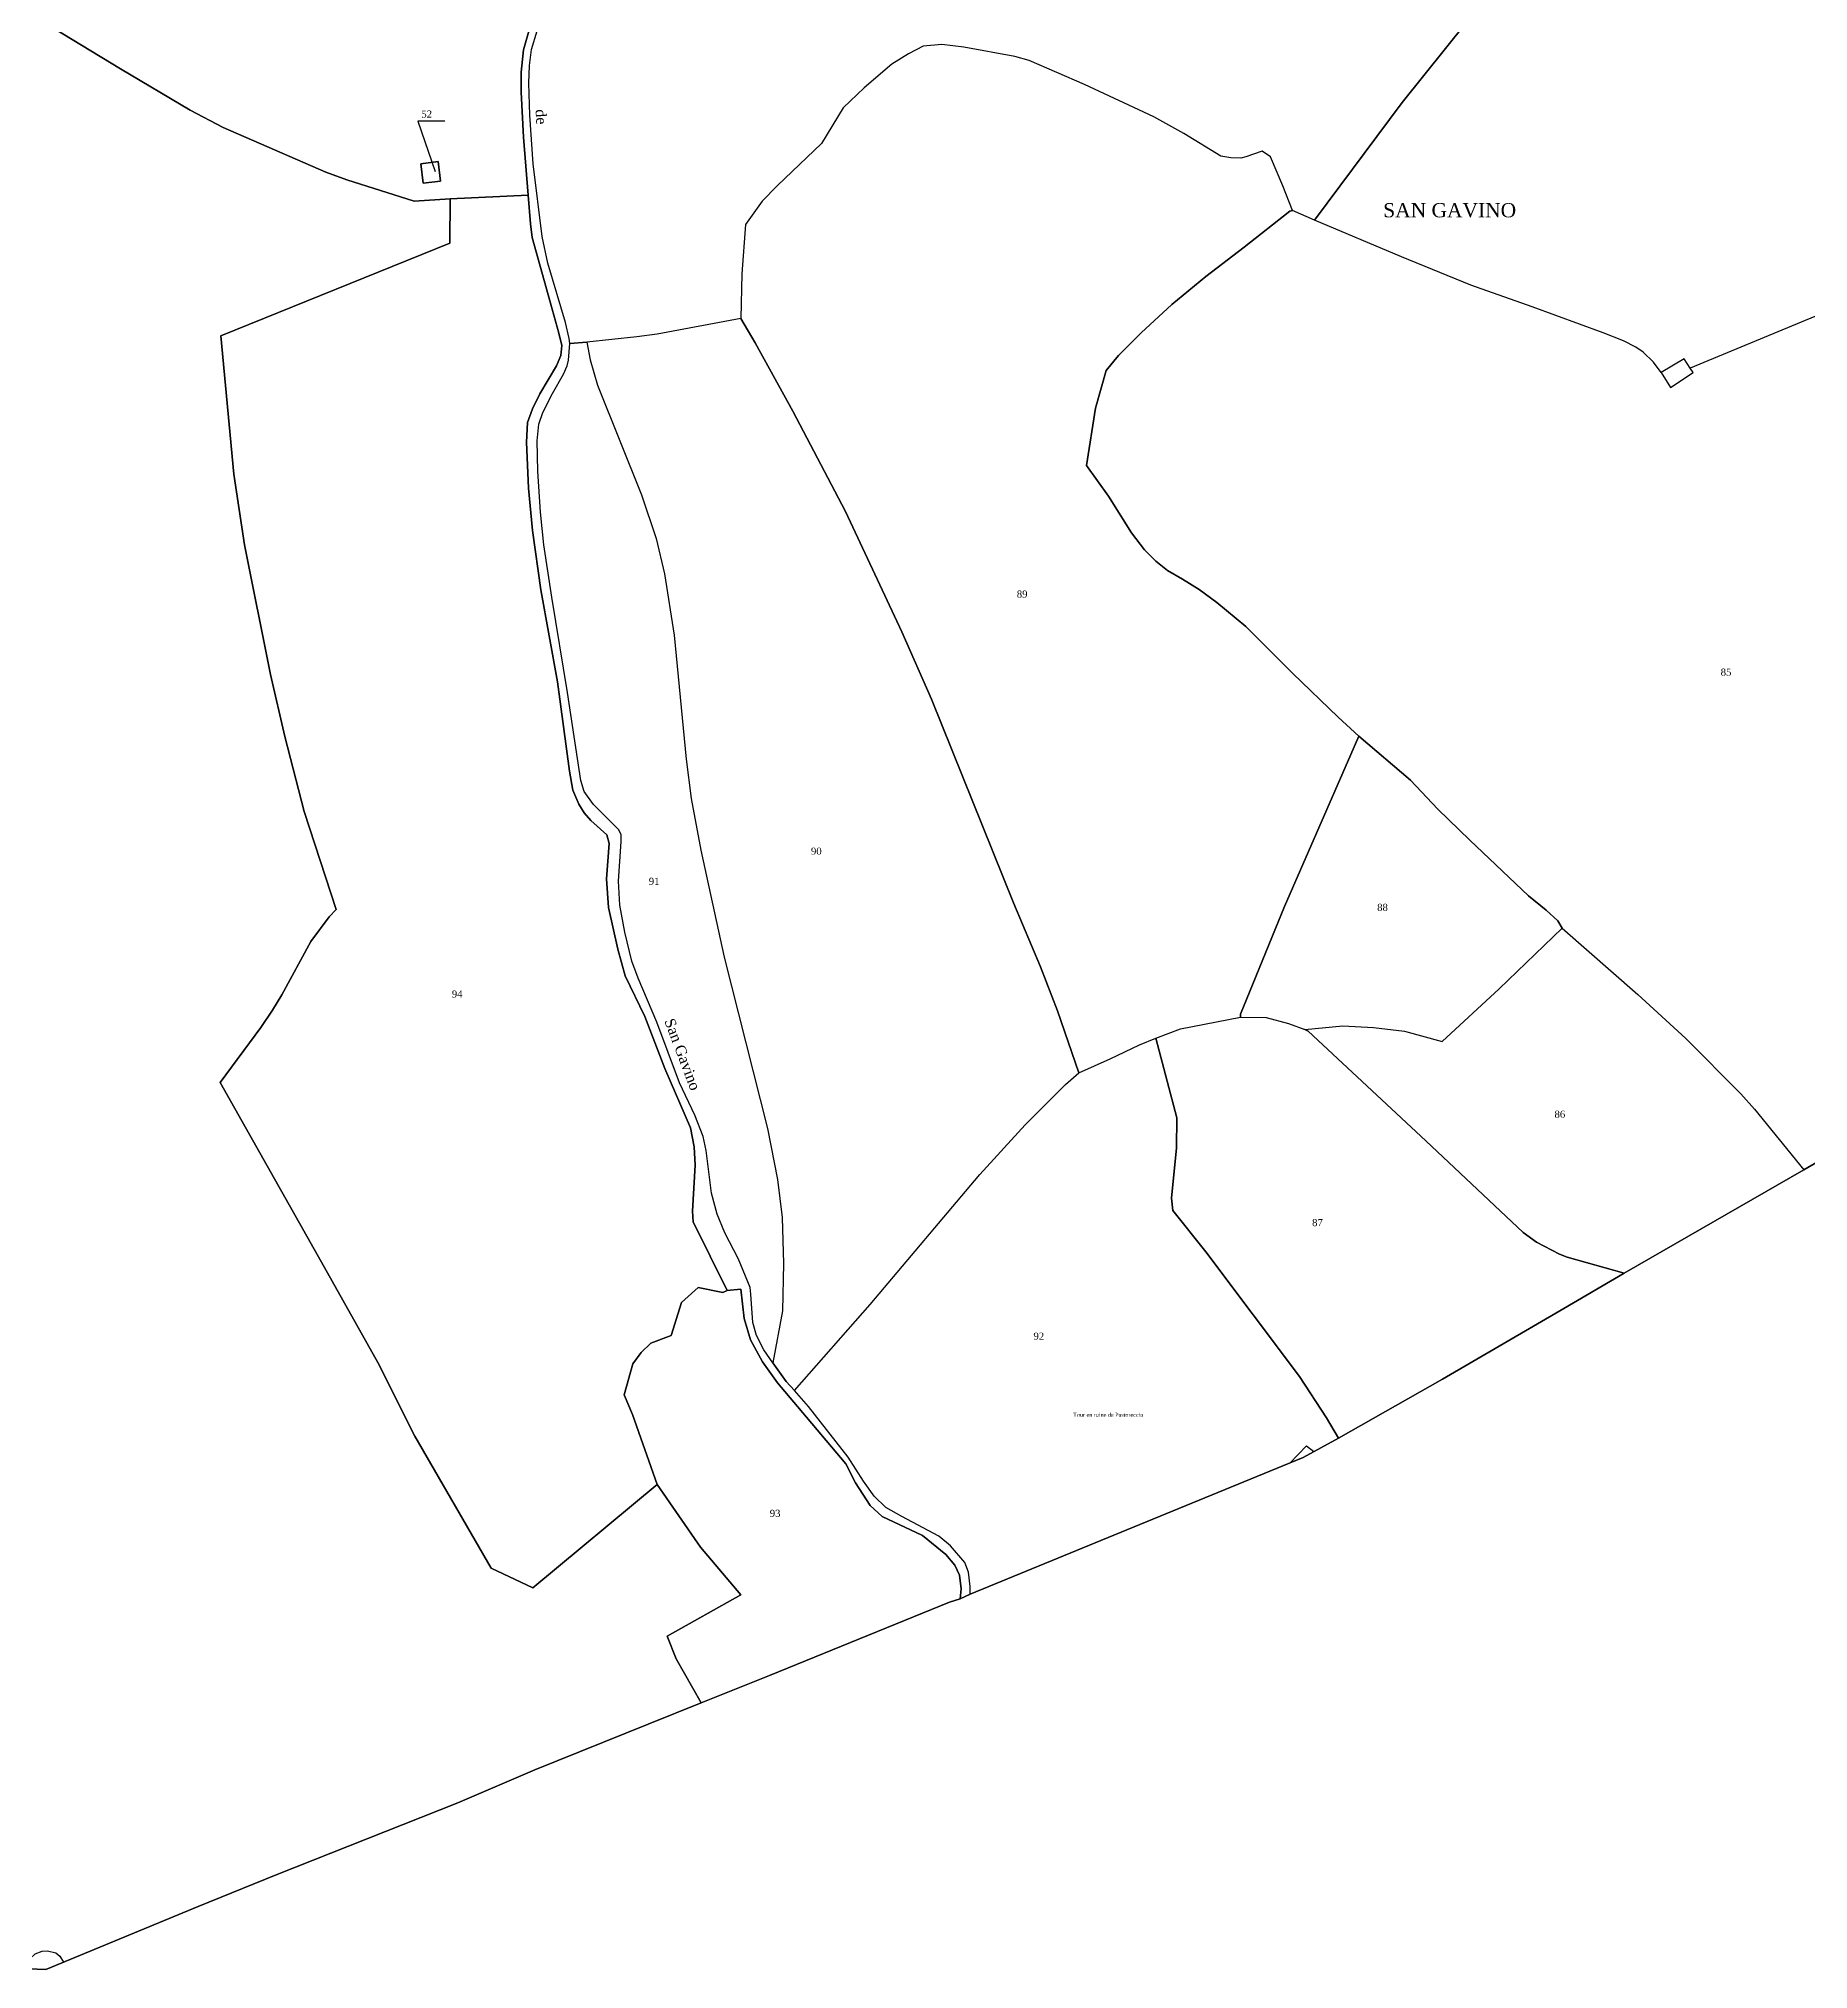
# Model space of a CAD drawing. Extents: x 1205702 to 1209344, y 6150197 to 6152796.
# Drawn here: x 1208594 to 1209093, y 6150197 to 6150740 of the extents above; entities that cross this region are included whole.
import ezdxf

# ---------------------------------------------------------------- set-up
doc = ezdxf.new("R2010")
doc.units = 0
doc.linetypes.add('CONTINU', pattern=[0])
for name, color, linetype in [('1LIEUDIT', 7, 'CONTINU'), ('1PARCELLE', 7, 'CONTINU'), ('1SECTION', 7, 'CONTINU'), ('1SUBDSECT', 7, 'CONTINU'), ('1TRONFLUV', 7, 'CONTINU'), ('1TROUPARCELLE', 7, 'CONTINU'), ('3BATIDUR', 7, 'CONTINU'), ('3ENSIMMO', 7, 'CONTINU'), ('3FISCLINE', 7, 'CONTINUOUS'), ('3FLECHEPAR', 7, 'CONTINU'), ('3LIEUDITTEX', 7, 'CONTINU'), ('3PARCELLETEX', 7, 'CONTINU'), ('3TRONFLUVTEX', 7, 'CONTINU')]:
    doc.layers.add(name, color=color, linetype=linetype)
doc.styles.get("Standard").update_dxf_attribs({"font": 'Times New Roman'})

msp = doc.modelspace()

# ---------------------------------------------------------------- linework, layer by layer
at = {"layer": '1LIEUDIT'}
for points in [[(1208595.51, 6150744.89), (1208617.51, 6150731.55), (1208637.13, 6150719.98), (1208646.41, 6150715.06), (1208675.36, 6150702.46), (1208681.19, 6150700.29), (1208700.17, 6150694.3), (1208710.34, 6150695), (1208732.32, 6150695.98), (1208732.96, 6150687.96), (1208733.41, 6150684.1), (1208739.07, 6150663.92), (1208740.93, 6150657.17), (1208741.76, 6150653.69), (1208741.53, 6150650.89), (1208740.25, 6150647.99), (1208735.58, 6150640.1), (1208733.48, 6150635.88), (1208732.1, 6150632.01), (1208731.84, 6150626.49), (1208732.38, 6150613.52), (1208733.56, 6150601.66), (1208735.87, 6150584.89), (1208740.56, 6150559.05), (1208743.95, 6150533.91), (1208744.84, 6150528.55), (1208746.53, 6150524.56), (1208748.08, 6150522.17), (1208749.97, 6150519.98), (1208754.48, 6150515.93), (1208755.06, 6150513.54), (1208754.34, 6150503.54), (1208754.92, 6150495.47), (1208757.54, 6150483.79), (1208759.64, 6150476.27), (1208765.19, 6150464.79), (1208770.75, 6150450.21), (1208778.01, 6150433.54), (1208779.06, 6150428.17), (1208779.29, 6150423.01), (1208778.58, 6150410.06), (1208778.8, 6150407.06), (1208788.29, 6150387.71), (1208792.16, 6150388.11), (1208793.09, 6150379.8), (1208794.86, 6150373.82), (1208798.31, 6150367.64), (1208802.54, 6150361.69), (1208808.1, 6150355.07), (1208821.75, 6150338.91), (1208824.43, 6150333.61), (1208828.57, 6150327.17), (1208831.95, 6150324.1), (1208843.32, 6150318.74), (1208849.95, 6150313.36), (1208852.46, 6150310.36), (1208853.75, 6150307.58), (1208854.19, 6150303.76), (1208853.95, 6150300.92), (1208850.95, 6150299.94), (1208800.21, 6150279.3), (1208781, 6150271.66), (1208766.05, 6150265.62), (1208734.14, 6150252.79), (1208712.5, 6150243.48), (1208661.31, 6150223.21), (1208639.37, 6150214.33), (1208596.45, 6150196.62), (1208561.88, 6150197.9)], [(1208595.51, 6150744.89), (1208617.51, 6150731.55), (1208637.13, 6150719.98), (1208646.41, 6150715.06), (1208675.36, 6150702.46), (1208681.19, 6150700.29), (1208700.17, 6150694.3), (1208710.34, 6150695), (1208732.32, 6150695.98), (1208731.02, 6150712.35), (1208730.29, 6150725.05), (1208730.32, 6150730.65), (1208730.98, 6150736.93), (1208732.69, 6150742.85)], [(1209113.03, 6150434.14), (1209091.53, 6150421.7), (1209040.88, 6150392.56), (1209023.95, 6150382.6), (1208989.78, 6150362.72), (1208960.48, 6150346.13), (1208950.56, 6150340.7), (1208897.23, 6150318.87), (1208856.77, 6150302.19), (1208853.95, 6150300.92), (1208854.19, 6150303.76), (1208853.75, 6150307.58), (1208852.46, 6150310.36), (1208849.95, 6150313.36), (1208843.32, 6150318.74), (1208831.95, 6150324.1), (1208828.57, 6150327.17), (1208824.43, 6150333.61), (1208821.75, 6150338.91), (1208808.1, 6150355.07), (1208802.54, 6150361.69), (1208798.31, 6150367.64), (1208794.86, 6150373.82), (1208793.09, 6150379.8), (1208792.16, 6150388.11), (1208788.29, 6150387.71), (1208778.8, 6150407.06), (1208778.58, 6150410.06), (1208779.29, 6150423.01), (1208779.06, 6150428.17), (1208778.01, 6150433.54), (1208770.75, 6150450.21), (1208765.19, 6150464.79), (1208759.64, 6150476.27), (1208757.54, 6150483.79), (1208754.92, 6150495.47), (1208754.34, 6150503.54), (1208755.06, 6150513.54), (1208754.48, 6150515.93), (1208749.97, 6150519.98), (1208748.08, 6150522.17), (1208746.53, 6150524.56), (1208744.84, 6150528.55), (1208743.95, 6150533.91), (1208740.56, 6150559.05), (1208735.87, 6150584.89), (1208733.56, 6150601.66), (1208732.38, 6150613.52), (1208731.84, 6150626.49), (1208732.1, 6150632.01), (1208733.48, 6150635.88), (1208735.58, 6150640.1), (1208740.25, 6150647.99), (1208741.53, 6150650.89), (1208741.76, 6150653.69), (1208740.93, 6150657.17), (1208739.07, 6150663.92), (1208733.41, 6150684.1), (1208732.96, 6150687.96), (1208732.32, 6150695.98), (1208731.02, 6150712.35), (1208730.29, 6150725.05), (1208730.32, 6150730.65), (1208730.98, 6150736.93), (1208732.69, 6150742.85)]]:
    msp.add_lwpolyline(points, dxfattribs=at)
at = {"layer": '1PARCELLE'}
for points in [[(1208595.51, 6150744.89), (1208617.51, 6150731.55), (1208637.13, 6150719.98), (1208646.41, 6150715.06), (1208675.36, 6150702.46), (1208681.19, 6150700.29), (1208700.17, 6150694.3), (1208710.34, 6150695), (1208710.22, 6150682.49), (1208645.8, 6150656.39), (1208649.42, 6150617.51), (1208652.43, 6150597.64), (1208659.7, 6150561.1), (1208663.74, 6150543.65), (1208669.2, 6150522.58), (1208678.2, 6150494.99), (1208676.25, 6150492.89), (1208671.14, 6150485.97), (1208662.9, 6150470.97), (1208660.29, 6150466.66), (1208656.98, 6150461.71), (1208645.61, 6150446.22), (1208674.13, 6150395.67), (1208690, 6150367.42), (1208700.43, 6150346.67), (1208721.87, 6150309.55), (1208733.62, 6150304.01), (1208768.62, 6150333.13), (1208780.81, 6150315.44), (1208792.17, 6150302.04), (1208771.48, 6150290.43), (1208774, 6150284.06), (1208781, 6150271.66), (1208766.05, 6150265.62), (1208734.14, 6150252.79), (1208712.5, 6150243.48), (1208661.31, 6150223.21), (1208639.37, 6150214.33), (1208596.45, 6150196.62), (1208561.88, 6150197.9)], [(1208732.69, 6150742.85), (1208730.98, 6150736.93), (1208730.32, 6150730.65), (1208730.29, 6150725.05), (1208731.02, 6150712.35), (1208732.32, 6150695.98), (1208710.34, 6150695), (1208700.17, 6150694.3), (1208681.19, 6150700.29), (1208681.19, 6150700.29), (1208675.36, 6150702.46), (1208646.41, 6150715.06), (1208637.13, 6150719.98), (1208617.51, 6150731.55), (1208595.51, 6150744.89)], [(1208996.72, 6150744.89), (1208978.39, 6150722.06), (1208953.73, 6150688.99), (1208947.49, 6150691.69), (1208944.84, 6150698.62), (1208941.34, 6150706.83), (1208938.99, 6150708.43), (1208934.41, 6150706.82), (1208933.01, 6150706.45), (1208930.13, 6150706.55), (1208927.36, 6150707.03), (1208916.94, 6150713.35), (1208908.46, 6150718.06), (1208888.93, 6150727.13), (1208873.42, 6150733.97), (1208869.31, 6150735.08), (1208854.99, 6150737.72), (1208848.81, 6150738.42), (1208843.51, 6150737.95), (1208839.37, 6150735.84), (1208834.66, 6150732.91), (1208826.96, 6150726.26), (1208821.03, 6150720.56), (1208814.86, 6150710.57), (1208802.53, 6150698.71), (1208798.2, 6150694.3), (1208793.48, 6150687.8), (1208792.51, 6150673.9), (1208792.2, 6150661.3), (1208768.66, 6150656.89), (1208762.94, 6150656.16), (1208748.81, 6150654.64), (1208744.01, 6150654.31), (1208743.86, 6150655.68), (1208742.84, 6150660.22), (1208737.81, 6150676.91), (1208736.25, 6150684.43), (1208733.72, 6150704.8), (1208732.8, 6150718.57), (1208732.49, 6150727.57), (1208732.71, 6150732.5), (1208733.2, 6150737.06), (1208734.82, 6150742.32)], [(1209105.06, 6150666.22), (1209059.53, 6150647.32), (1209057.78, 6150649.91), (1209051.31, 6150646.07), (1209049.23, 6150648.99), (1209046.28, 6150651.81), (1209044.23, 6150653.21), (1209040.7, 6150655.01), (1209035.04, 6150657.28), (1209014.99, 6150664.61), (1208997.73, 6150670.69), (1208978.25, 6150678.69), (1208953.73, 6150688.99), (1208978.39, 6150722.06), (1208996.72, 6150744.89)], [(1209105.06, 6150666.22), (1209059.53, 6150647.32), (1209057.78, 6150649.91), (1209051.31, 6150646.07), (1209049.23, 6150648.99), (1209046.28, 6150651.81), (1209044.23, 6150653.21), (1209040.7, 6150655.01), (1209035.04, 6150657.28), (1209014.99, 6150664.61), (1208997.73, 6150670.69), (1208978.25, 6150678.69), (1208953.73, 6150688.99), (1208947.49, 6150691.69), (1208946.76, 6150691.49), (1208933.88, 6150681.41), (1208923.09, 6150673.09), (1208913.56, 6150665.26), (1208904.89, 6150657.27), (1208898.51, 6150650.91), (1208895.05, 6150646.63), (1208892.05, 6150636.02), (1208889.5, 6150619.9), (1208895.71, 6150611.26), (1208902.16, 6150601), (1208905.83, 6150596.16), (1208909.01, 6150592.99), (1208912.3, 6150590.39), (1208916.57, 6150587.91), (1208921.26, 6150584.99), (1208926.2, 6150581.32), (1208934.39, 6150574.59), (1208947.52, 6150561.47), (1208960.39, 6150549.06), (1208966.22, 6150543.78), (1208980.8, 6150531.34), (1208988.5, 6150523.23), (1208997.47, 6150514.51), (1209013.95, 6150498.84), (1209018.99, 6150494.8), (1209022.22, 6150491.8), (1209023.42, 6150489.68), (1209044.77, 6150470.98), (1209058.28, 6150458.67), (1209073.77, 6150443.09), (1209077.6, 6150438.78), (1209091.53, 6150421.7), (1209113.03, 6150434.14)]]:
    msp.add_lwpolyline(points, dxfattribs=at)
for points in [[(1208887.35, 6150448.99), (1208896.18, 6150452.92), (1208904.48, 6150456.87), (1208909.03, 6150458.78), (1208916.02, 6150461.35), (1208932.92, 6150464.62), (1208932.89, 6150465.45), (1208945.28, 6150495.84), (1208966.22, 6150543.78), (1208960.39, 6150549.06), (1208947.52, 6150561.47), (1208934.39, 6150574.59), (1208926.2, 6150581.32), (1208921.26, 6150584.99), (1208916.57, 6150587.91), (1208912.3, 6150590.39), (1208909.01, 6150592.99), (1208905.83, 6150596.16), (1208902.16, 6150601), (1208895.71, 6150611.26), (1208889.5, 6150619.9), (1208892.05, 6150636.02), (1208895.05, 6150646.63), (1208898.51, 6150650.91), (1208904.89, 6150657.27), (1208913.56, 6150665.26), (1208923.09, 6150673.09), (1208933.88, 6150681.41), (1208946.76, 6150691.49), (1208947.49, 6150691.69), (1208944.84, 6150698.62), (1208941.34, 6150706.83), (1208938.99, 6150708.43), (1208934.41, 6150706.82), (1208933.01, 6150706.45), (1208930.13, 6150706.55), (1208927.36, 6150707.03), (1208916.94, 6150713.35), (1208908.46, 6150718.06), (1208888.93, 6150727.13), (1208873.42, 6150733.97), (1208869.31, 6150735.08), (1208854.99, 6150737.72), (1208848.81, 6150738.42), (1208843.51, 6150737.95), (1208839.37, 6150735.84), (1208834.66, 6150732.91), (1208826.96, 6150726.26), (1208821.03, 6150720.56), (1208814.86, 6150710.57), (1208802.53, 6150698.71), (1208798.2, 6150694.3), (1208793.48, 6150687.8), (1208792.51, 6150673.9), (1208792.2, 6150661.3), (1208796.26, 6150654.49), (1208806.85, 6150635.26), (1208821.62, 6150606.95), (1208837.54, 6150573.12), (1208845.92, 6150554.12), (1208868.96, 6150496.84), (1208876.54, 6150478.83), (1208881.37, 6150466.42), (1208887.35, 6150448.99)], [(1208702.04, 6150704.88), (1208702.73, 6150699.44), (1208707.58, 6150700), (1208706.94, 6150705.48), (1208702.04, 6150704.88)], [(1208768.62, 6150333.13), (1208733.62, 6150304.01), (1208721.87, 6150309.55), (1208700.43, 6150346.67), (1208690, 6150367.42), (1208674.13, 6150395.67), (1208645.61, 6150446.22), (1208656.98, 6150461.71), (1208660.29, 6150466.66), (1208662.9, 6150470.97), (1208671.14, 6150485.97), (1208676.25, 6150492.89), (1208678.2, 6150494.99), (1208669.2, 6150522.58), (1208663.74, 6150543.65), (1208659.7, 6150561.1), (1208652.43, 6150597.64), (1208649.42, 6150617.51), (1208645.8, 6150656.39), (1208710.22, 6150682.49), (1208710.34, 6150695), (1208732.32, 6150695.98), (1208732.96, 6150687.96), (1208733.41, 6150684.1), (1208739.07, 6150663.92), (1208740.93, 6150657.17), (1208741.76, 6150653.69), (1208741.53, 6150650.89), (1208740.25, 6150647.99), (1208735.58, 6150640.1), (1208733.48, 6150635.88), (1208732.1, 6150632.01), (1208731.84, 6150626.49), (1208732.38, 6150613.52), (1208733.56, 6150601.66), (1208735.87, 6150584.89), (1208740.56, 6150559.05), (1208743.95, 6150533.91), (1208744.84, 6150528.55), (1208746.53, 6150524.56), (1208748.08, 6150522.17), (1208749.97, 6150519.98), (1208754.48, 6150515.93), (1208755.06, 6150513.54), (1208754.34, 6150503.54), (1208754.92, 6150495.47), (1208757.54, 6150483.79), (1208759.64, 6150476.27), (1208765.19, 6150464.79), (1208770.75, 6150450.21), (1208778.01, 6150433.54), (1208779.06, 6150428.17), (1208779.29, 6150423.01), (1208778.58, 6150410.06), (1208778.8, 6150407.06), (1208788.29, 6150387.71), (1208787.15, 6150387.17), (1208780.16, 6150388.51), (1208775.51, 6150384.35), (1208772.58, 6150375.08), (1208766.84, 6150372.9), (1208764.12, 6150370.29), (1208761.79, 6150367.11), (1208759.34, 6150358.38), (1208761.7, 6150352.79), (1208768.62, 6150333.13)], [(1208807.25, 6150359.56), (1208828.62, 6150383.8), (1208859.46, 6150420.35), (1208872.21, 6150434.31), (1208883.59, 6150445.74), (1208887.35, 6150448.99), (1208881.37, 6150466.42), (1208876.54, 6150478.83), (1208868.96, 6150496.84), (1208845.92, 6150554.12), (1208837.54, 6150573.12), (1208821.62, 6150606.95), (1208806.85, 6150635.26), (1208796.26, 6150654.49), (1208792.2, 6150661.3), (1208768.66, 6150656.89), (1208762.94, 6150656.16), (1208748.81, 6150654.64), (1208749.78, 6150649.63), (1208751.86, 6150642.56), (1208764.18, 6150611.69), (1208768.32, 6150599.42), (1208770.71, 6150589.4), (1208773.39, 6150572.13), (1208776.8, 6150537.27), (1208778.21, 6150526.16), (1208780.94, 6150511.63), (1208787.52, 6150481.55), (1208799.71, 6150433.31), (1208802.49, 6150418.99), (1208803.81, 6150408.25), (1208804.22, 6150395.29), (1208803.9, 6150382.03), (1208801.19, 6150367.33), (1208804.96, 6150362.09), (1208807.25, 6150359.56)], [(1208744.01, 6150654.31), (1208748.81, 6150654.64), (1208749.78, 6150649.63), (1208751.86, 6150642.56), (1208764.18, 6150611.69), (1208768.32, 6150599.42), (1208770.71, 6150589.4), (1208773.39, 6150572.13), (1208776.8, 6150537.27), (1208778.21, 6150526.16), (1208780.94, 6150511.63), (1208787.52, 6150481.55), (1208799.71, 6150433.31), (1208802.49, 6150418.99), (1208803.81, 6150408.25), (1208804.22, 6150395.29), (1208803.9, 6150382.03), (1208801.19, 6150367.33), (1208798.68, 6150370.99), (1208796.56, 6150375.01), (1208795.58, 6150378.67), (1208795.04, 6150386.65), (1208794.8, 6150388.56), (1208791.51, 6150396.53), (1208787.71, 6150403.94), (1208785.48, 6150409.18), (1208783.91, 6150415.11), (1208782.43, 6150427.13), (1208781.6, 6150431.04), (1208779.25, 6150437.06), (1208774.93, 6150446.16), (1208768.57, 6150463.22), (1208763.26, 6150475.58), (1208761.52, 6150480.4), (1208759.56, 6150488.54), (1208758.14, 6150496.21), (1208757.77, 6150502.9), (1208758.47, 6150514.1), (1208758.48, 6150515.97), (1208757.85, 6150517.42), (1208754.96, 6150520.26), (1208750.7, 6150524.52), (1208748.03, 6150528.19), (1208747.1, 6150531.29), (1208743.39, 6150556.02), (1208738.98, 6150582.9), (1208736.71, 6150597.63), (1208735.74, 6150606.78), (1208734.98, 6150618.33), (1208734.79, 6150626.87), (1208735.3, 6150631.53), (1208736.41, 6150634.86), (1208739.16, 6150640.19), (1208742.24, 6150645.63), (1208743.27, 6150647.94), (1208743.67, 6150649.57), (1208744.01, 6150654.31)], [(1208950.97, 6150461.15), (1208961.71, 6150462.23), (1208970.34, 6150461.78), (1208979.04, 6150460.69), (1208989.71, 6150457.83), (1209005.69, 6150472.65), (1209023.42, 6150489.68), (1209022.22, 6150491.8), (1209018.99, 6150494.8), (1209013.95, 6150498.84), (1208997.47, 6150514.51), (1208988.5, 6150523.23), (1208980.8, 6150531.34), (1208966.22, 6150543.78), (1208945.28, 6150495.84), (1208932.89, 6150465.45), (1208932.92, 6150464.62), (1208940.1, 6150464.55), (1208946.43, 6150462.84), (1208950.97, 6150461.15)], [(1208950.97, 6150461.15), (1208961.71, 6150462.23), (1208970.34, 6150461.78), (1208979.04, 6150460.69), (1208989.71, 6150457.83), (1209005.69, 6150472.65), (1209023.42, 6150489.68), (1209044.77, 6150470.98), (1209058.28, 6150458.67), (1209073.77, 6150443.09), (1209077.6, 6150438.78), (1209091.53, 6150421.7), (1209040.88, 6150392.56), (1209024.89, 6150397.13), (1209022.75, 6150397.92), (1209016.28, 6150401.3), (1209012.48, 6150404.08), (1208985.07, 6150429.85), (1208951.9, 6150460.67), (1208950.97, 6150461.15)], [(1208960.48, 6150346.13), (1208957.11, 6150351.86), (1208949.52, 6150363.54), (1208923.14, 6150398.56), (1208913.87, 6150410.27), (1208913.45, 6150413.69), (1208914.83, 6150427.91), (1208914.95, 6150436.33), (1208909.03, 6150458.78), (1208916.02, 6150461.35), (1208932.92, 6150464.62), (1208940.1, 6150464.55), (1208946.43, 6150462.84), (1208950.97, 6150461.15), (1208951.9, 6150460.67), (1208985.07, 6150429.85), (1209012.48, 6150404.08), (1209016.28, 6150401.3), (1209022.75, 6150397.92), (1209024.89, 6150397.13), (1209040.88, 6150392.56), (1209023.95, 6150382.6), (1208989.78, 6150362.72), (1208960.48, 6150346.13)], [(1208960.48, 6150346.13), (1208950.56, 6150340.7), (1208897.23, 6150318.87), (1208856.77, 6150302.19), (1208856.72, 6150304.38), (1208856.29, 6150308.41), (1208855.28, 6150311.19), (1208851.27, 6150315.83), (1208847.97, 6150318.6), (1208837.49, 6150324.07), (1208833.03, 6150326.59), (1208829.69, 6150329.86), (1208826.69, 6150334.04), (1208822.43, 6150340.78), (1208811.25, 6150355.05), (1208807.25, 6150359.56), (1208828.62, 6150383.8), (1208859.46, 6150420.35), (1208872.21, 6150434.31), (1208883.59, 6150445.74), (1208887.35, 6150448.99), (1208896.18, 6150452.92), (1208904.48, 6150456.87), (1208909.03, 6150458.78), (1208914.95, 6150436.33), (1208914.83, 6150427.91), (1208913.45, 6150413.69), (1208913.87, 6150410.27), (1208923.14, 6150398.56), (1208949.52, 6150363.54), (1208957.11, 6150351.86), (1208960.48, 6150346.13)], [(1208781, 6150271.66), (1208774, 6150284.06), (1208771.48, 6150290.43), (1208792.17, 6150302.04), (1208780.81, 6150315.44), (1208768.62, 6150333.13), (1208761.7, 6150352.79), (1208759.34, 6150358.38), (1208761.79, 6150367.11), (1208764.12, 6150370.29), (1208766.84, 6150372.9), (1208772.58, 6150375.08), (1208775.51, 6150384.35), (1208780.16, 6150388.51), (1208787.15, 6150387.17), (1208788.29, 6150387.71), (1208792.16, 6150388.11), (1208793.09, 6150379.8), (1208794.86, 6150373.82), (1208798.31, 6150367.64), (1208802.54, 6150361.69), (1208808.1, 6150355.07), (1208821.75, 6150338.91), (1208824.43, 6150333.61), (1208828.57, 6150327.17), (1208831.95, 6150324.1), (1208843.32, 6150318.74), (1208849.95, 6150313.36), (1208852.46, 6150310.36), (1208853.75, 6150307.58), (1208854.19, 6150303.76), (1208853.95, 6150300.92), (1208850.95, 6150299.94), (1208800.21, 6150279.3), (1208781, 6150271.66)]]:
    msp.add_lwpolyline(points, close=True, dxfattribs=at)
at = {"layer": '1SECTION'}
msp.add_lwpolyline([(1209113.03, 6150434.14), (1209091.53, 6150421.7), (1209040.88, 6150392.56), (1209023.95, 6150382.6), (1208989.78, 6150362.72), (1208960.48, 6150346.13), (1208950.56, 6150340.7), (1208897.23, 6150318.87), (1208856.77, 6150302.19), (1208853.95, 6150300.92), (1208850.95, 6150299.94), (1208800.21, 6150279.3), (1208781, 6150271.66), (1208766.05, 6150265.62), (1208734.14, 6150252.79), (1208712.5, 6150243.48), (1208661.31, 6150223.21), (1208639.37, 6150214.33), (1208596.45, 6150196.62), (1208561.88, 6150197.9)], dxfattribs=at)
at = {"layer": '1SUBDSECT'}
msp.add_lwpolyline([(1208561.88, 6150197.9), (1208596.45, 6150196.62), (1208639.37, 6150214.33), (1208661.31, 6150223.21), (1208712.5, 6150243.48), (1208734.14, 6150252.79), (1208766.05, 6150265.62), (1208781, 6150271.66), (1208800.21, 6150279.3), (1208850.95, 6150299.94), (1208853.95, 6150300.92), (1208856.77, 6150302.19), (1208897.23, 6150318.87), (1208950.56, 6150340.7), (1208960.48, 6150346.13), (1208989.78, 6150362.72), (1209023.95, 6150382.6), (1209040.88, 6150392.56), (1209091.53, 6150421.7), (1209113.03, 6150434.14)], dxfattribs=at)
at = {"layer": '1TRONFLUV'}
msp.add_lwpolyline([(1208732.69, 6150742.85), (1208730.98, 6150736.93), (1208730.32, 6150730.65), (1208730.29, 6150725.05), (1208731.02, 6150712.35), (1208732.32, 6150695.98), (1208732.96, 6150687.96), (1208733.41, 6150684.1), (1208739.07, 6150663.92), (1208740.93, 6150657.17), (1208741.76, 6150653.69), (1208741.53, 6150650.89), (1208740.25, 6150647.99), (1208735.58, 6150640.1), (1208733.48, 6150635.88), (1208732.1, 6150632.01), (1208731.84, 6150626.49), (1208732.38, 6150613.52), (1208733.56, 6150601.66), (1208735.87, 6150584.89), (1208740.56, 6150559.05), (1208743.95, 6150533.91), (1208744.84, 6150528.55), (1208746.53, 6150524.56), (1208748.08, 6150522.17), (1208749.97, 6150519.98), (1208754.48, 6150515.93), (1208755.06, 6150513.54), (1208754.34, 6150503.54), (1208754.92, 6150495.47), (1208757.54, 6150483.79), (1208759.64, 6150476.27), (1208765.19, 6150464.79), (1208770.75, 6150450.21), (1208778.01, 6150433.54), (1208779.06, 6150428.17), (1208779.29, 6150423.01), (1208778.58, 6150410.06), (1208778.8, 6150407.06), (1208788.29, 6150387.71), (1208792.16, 6150388.11), (1208793.09, 6150379.8), (1208794.86, 6150373.82), (1208798.31, 6150367.64), (1208802.54, 6150361.69), (1208808.1, 6150355.07), (1208821.75, 6150338.91), (1208824.43, 6150333.61), (1208828.57, 6150327.17), (1208831.95, 6150324.1), (1208843.32, 6150318.74), (1208849.95, 6150313.36), (1208852.46, 6150310.36), (1208853.75, 6150307.58), (1208854.19, 6150303.76), (1208853.95, 6150300.92), (1208856.77, 6150302.19), (1208856.72, 6150304.38), (1208856.29, 6150308.41), (1208855.28, 6150311.19), (1208851.27, 6150315.83), (1208847.97, 6150318.6), (1208837.49, 6150324.07), (1208833.03, 6150326.59), (1208829.69, 6150329.86), (1208826.69, 6150334.04), (1208822.43, 6150340.78), (1208811.25, 6150355.05), (1208807.25, 6150359.56), (1208804.96, 6150362.09), (1208801.19, 6150367.33), (1208798.68, 6150370.99), (1208796.56, 6150375.01), (1208795.58, 6150378.67), (1208795.04, 6150386.65), (1208794.8, 6150388.56), (1208791.51, 6150396.53), (1208787.71, 6150403.94), (1208785.48, 6150409.18), (1208783.91, 6150415.11), (1208782.43, 6150427.13), (1208781.6, 6150431.04), (1208779.25, 6150437.06), (1208774.93, 6150446.16), (1208768.57, 6150463.22), (1208763.26, 6150475.58), (1208761.52, 6150480.4), (1208759.56, 6150488.54), (1208758.14, 6150496.21), (1208757.77, 6150502.9), (1208758.47, 6150514.1), (1208758.48, 6150515.97), (1208757.85, 6150517.42), (1208754.96, 6150520.26), (1208750.7, 6150524.52), (1208748.03, 6150528.19), (1208747.1, 6150531.29), (1208743.39, 6150556.02), (1208738.98, 6150582.9), (1208736.71, 6150597.63), (1208735.74, 6150606.78), (1208734.98, 6150618.33), (1208734.79, 6150626.87), (1208735.3, 6150631.53), (1208736.41, 6150634.86), (1208739.16, 6150640.19), (1208742.24, 6150645.63), (1208743.27, 6150647.94), (1208743.67, 6150649.57), (1208744.01, 6150654.31), (1208743.86, 6150655.68), (1208742.84, 6150660.22), (1208737.81, 6150676.91), (1208736.25, 6150684.43), (1208733.72, 6150704.8), (1208732.8, 6150718.57), (1208732.49, 6150727.57), (1208732.71, 6150732.5), (1208733.2, 6150737.06), (1208734.82, 6150742.32)], dxfattribs=at)
at = {"layer": '1TROUPARCELLE'}
msp.add_lwpolyline([(1208702.04, 6150704.88), (1208706.94, 6150705.48), (1208707.58, 6150700), (1208702.73, 6150699.44), (1208702.04, 6150704.88)], close=True, dxfattribs=at)
at = {"layer": '3BATIDUR'}
msp.add_lwpolyline([(1208702.73, 6150699.44), (1208702.04, 6150704.88), (1208706.94, 6150705.48), (1208707.58, 6150700), (1208702.73, 6150699.44)], close=True, dxfattribs=at)
at = {"layer": '3FISCLINE'}
for points in [[(1209051.31, 6150646.07), (1209053.96, 6150641.84), (1209060.33, 6150646.12), (1209059.53, 6150647.32)], [(1208946.74, 6150339.13), (1208951.51, 6150343.98), (1208953.58, 6150342.35)], [(1208591.21, 6150196.81), (1208591.26, 6150198.29), (1208592.05, 6150199.71), (1208593.49, 6150201.04), (1208595.45, 6150201.77), (1208596.92, 6150201.84), (1208599.32, 6150201.28), (1208600.45, 6150200.38), (1208601.43, 6150198.66)]]:
    msp.add_lwpolyline(points, dxfattribs=at)
at = {"layer": '3FLECHEPAR'}
msp.add_lwpolyline([(1208708.87, 6150716.84), (1208701.23, 6150716.85), (1208706.15, 6150702.64)], dxfattribs=at)

# ---------------------------------------------------------------- texts
at = {"layer": '3ENSIMMO'}
msp.add_text('Tour en ruine de Pastoreccia', height=1.125, dxfattribs=at).set_placement((1208885.77, 6150352.16))
at = {"layer": '3LIEUDITTEX'}
msp.add_text('SAN GAVINO', height=4, dxfattribs=at).set_placement((1208973.08, 6150689.79))
at = {"layer": '3PARCELLETEX'}
for s, p in [('52', (1208702.21, 6150717.85)), ('89', (1208869.89, 6150582.74)), ('85', (1209068.1, 6150560.77)), ('90', (1208811.93, 6150510.37)), ('91', (1208766.26, 6150501.89)), ('88', (1208971.37, 6150494.56)), ('94', (1208710.81, 6150470.17)), ('86', (1209021.31, 6150436.34)), ('87', (1208953.05, 6150405.82)), ('92', (1208874.58, 6150373.85)), ('93', (1208800.32, 6150323.99))]:
    msp.add_text(s, height=2, dxfattribs=at).set_placement(p)
at = {"layer": '3TRONFLUVTEX'}
for s, rotation, p in [('de', 273.9, (1208734.34, 6150720.11)), ('San Gavino', 290.7, (1208770.6, 6150463.6))]:
    msp.add_text(s, height=3, rotation=rotation, dxfattribs=at).set_placement(p)

doc.saveas('drawing.dxf')
